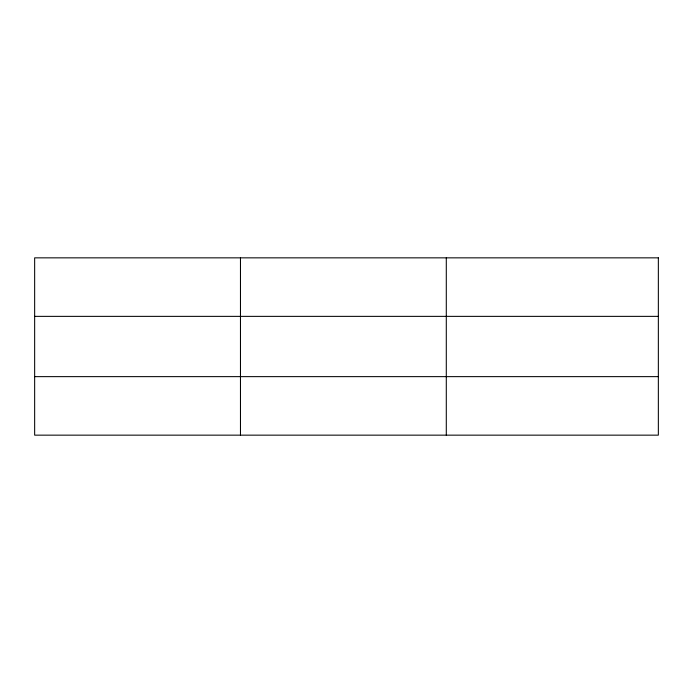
<?xml version="1.0" encoding="UTF-8"?>
<svg xmlns="http://www.w3.org/2000/svg" width="693" height="693" viewBox="0 0 693 693"><rect width="100%" height="100%" fill="white"/><g stroke="black" fill="none" stroke-linecap="round" stroke-linejoin="round"><path stroke-width="1.04" d="M240.471 435.152L240.471 257.848M446.292 435.152L446.292 257.848M34.65 316.363L658.35 316.363M34.65 376.637L658.35 376.637M658.35 257.848L34.65 257.848L34.65 435.152L658.35 435.152L658.35 257.848"/></g></svg>
